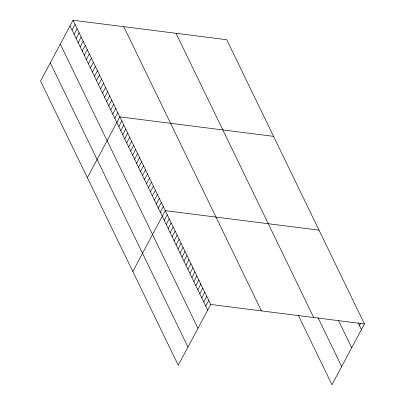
<?xml version="1.0" encoding="UTF-8"?>
<svg xmlns="http://www.w3.org/2000/svg" width="405" height="405" viewBox="0 0 405 405"><rect width="100%" height="100%" fill="white"/><g stroke="black" fill="none" stroke-linecap="round" stroke-linejoin="round"><path stroke-width="0.61" d="M73.032 20.25L40.561 81.061L178.246 365.275L210.716 304.464L73.032 20.25L226.754 39.725L364.439 323.939L331.968 384.75L298.384 315.424M72.055 30.091L75.067 24.452M74.09 34.293L77.102 28.654M76.125 38.495L79.137 32.856M78.16 42.697L81.172 37.057M80.195 46.899L83.207 41.259M82.23 51.101L85.242 45.456M84.265 55.303L87.278 49.658M86.3 59.505L89.318 53.86M88.336 63.706L91.353 58.062M90.371 67.908L93.388 62.264M92.406 72.11L95.423 66.466M94.446 76.307L97.458 70.667M96.481 80.509L99.493 74.869M98.516 84.711L101.528 79.071M100.551 88.913L103.564 83.273M102.586 93.115L105.599 87.475M104.622 97.316L107.634 91.672M106.657 101.518L109.669 95.874M108.692 105.72L111.704 100.076M110.727 109.922L113.739 104.277M112.762 114.124L115.774 108.479M114.797 118.326L117.809 112.681M87.374 177.694L119.845 116.883L273.567 136.358M118.807 126.603L121.819 120.958M120.781 130.678L123.793 125.039M122.755 134.759L125.773 129.114M124.735 138.834L127.747 133.194M126.709 142.914L129.721 137.27M128.684 146.99L131.696 141.35M130.658 151.07L133.67 145.425M132.637 155.145L135.65 149.506M134.612 159.226L137.624 153.581M136.586 163.301L139.598 157.661M138.561 167.381L141.573 161.737M140.535 171.457L143.547 165.817M142.514 175.537L145.527 169.892M144.489 179.612L147.501 173.973M146.463 183.693L149.475 178.048M148.438 187.768L151.45 182.128M150.412 191.848L153.429 186.204M152.391 195.924L155.404 190.284M154.366 200.004L157.378 194.359M156.34 204.079L159.352 198.44M158.315 208.16L161.327 202.515M160.289 212.235L163.306 206.596M132.81 271.482L165.28 210.671L319.003 230.146M164.243 220.391L167.255 214.751M166.217 224.471L169.229 218.827M168.191 228.547L171.204 222.907M170.166 232.627L173.183 226.982M172.145 236.707L175.157 231.063M174.12 240.783L177.132 235.138M176.094 244.863L179.106 239.218M178.068 248.938L181.081 243.294M180.043 253.019L183.06 247.374M182.022 257.094L185.034 251.449M183.997 261.174L187.009 255.53M185.971 265.25L188.983 259.605M187.945 269.33L190.957 263.685M189.925 273.405L192.937 267.761M191.899 277.486L194.911 271.841M193.873 281.561L196.886 275.916M195.848 285.641L198.86 279.997M197.822 289.717L200.834 284.072M199.802 293.797L202.814 288.152M201.776 297.872L204.788 292.228M203.75 301.953L206.763 296.308M205.725 306.028L208.737 300.383M359.448 325.504L360.546 323.453M210.716 304.464L364.439 323.939M358.212 322.957L361.422 329.584M338.615 320.77L351.702 347.789M317.981 317.611L341.688 366.545M176.028 33.301L313.708 317.51M123.763 26.679L261.443 310.888M70.019 25.895L207.699 310.108M60.299 44.099L197.979 328.313M50.286 62.856L187.966 347.07"/></g></svg>
